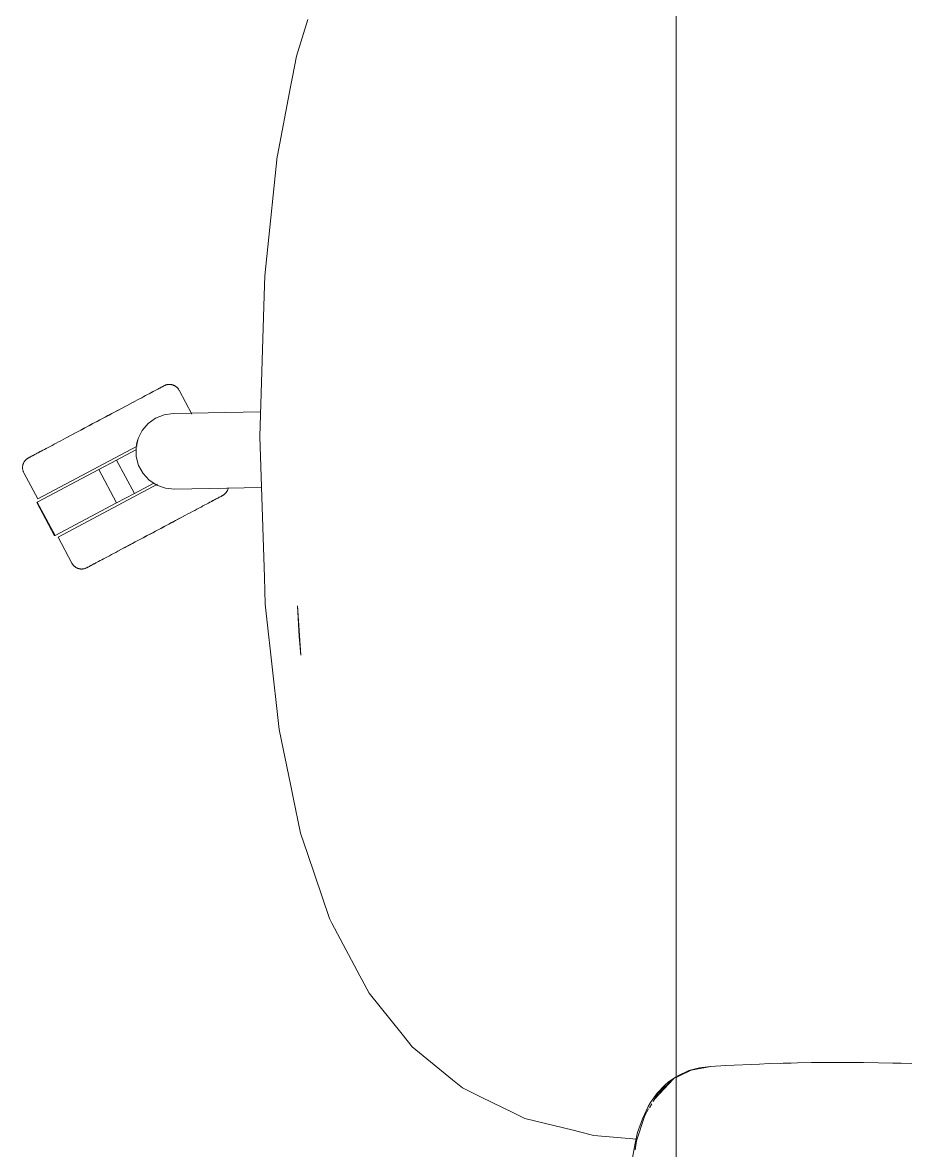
# Model space of a CAD drawing. Header units: millimetres. Extents: x 155927 to 317870, y -36033 to 97293.
# Drawn here: x 186901.5 to 187228.4, y 30466.3 to 30883.4 of the extents above; entities that cross this region are included whole.
import ezdxf

# ---------------------------------------------------------------- set-up
doc = ezdxf.new("R2010")
doc.units = ezdxf.units.MM
doc.header["$MEASUREMENT"] = 0
doc.layers.add('G-IMPT', color=8, linetype='CONTINUOUS', lineweight=9)
doc.layers.add('I-FURN', color=8, linetype='CONTINUOUS', lineweight=9)

msp = doc.modelspace()

# ---------------------------------------------------------------- linework, layer by layer
at = {"layer": 'G-IMPT'}
for p, q in [((187006.97, 30884.58), (187002.78, 30870.97)), ((187002.78, 30870.97), (187001.32, 30863.37)), ((187000.62, 30859.7), (187001.32, 30863.37)), ((187000.62, 30859.7), (186995.75, 30834.32)), ((186995.66, 30833.86), (186991.84, 30796.87)), ((186995.66, 30833.86), (186995.75, 30834.32)), ((186991.84, 30796.87), (186991.11, 30789.8)), ((186990.88, 30782.54), (186991.11, 30789.8)), ((186989.26, 30730.38), (186990.88, 30782.54)), ((186990.97, 30678.2), (186989.26, 30730.38)), ((186990.97, 30678.2), (186991.29, 30668.26)), ((186991.77, 30663.88), (186991.29, 30668.26)), ((187003.17, 30667.72), (187004.42, 30649.44)), ((187003.17, 30667.72), (187003.81, 30656.39)), ((186991.77, 30663.88), (186995.9, 30626.44)), ((187004.42, 30649.44), (187003.81, 30656.39)), ((186996.39, 30622.02), (186995.9, 30626.44)), ((187000.74, 30601.08), (186996.39, 30622.02)), ((187000.74, 30601.08), (187001.5, 30597.4)), ((187001.5, 30597.4), (187004.37, 30583.58)), ((187006.89, 30576.14), (187004.37, 30583.58)), ((187006.89, 30576.14), (187015.04, 30552.05)), ((187015.91, 30550.39), (187015.04, 30552.05)), ((187026.21, 30530.88), (187015.91, 30550.39)), ((187026.21, 30530.88), (187026.94, 30529.51)), ((187029.65, 30524.38), (187026.94, 30529.51)), ((187029.65, 30524.38), (187041.85, 30509.24)), ((187045.61, 30504.58), (187041.85, 30509.24)), ((187060.56, 30492.41), (187045.61, 30504.58)), ((187143.59, 30493.79), (187147.92, 30495.78)), ((187144.5, 30493.87), (187148.76, 30495.97)), ((187151.87, 30496.84), (187147.92, 30495.78)), ((187148.76, 30495.97), (187156.1, 30497.34)), ((187155.88, 30497.34), (187151.87, 30496.84)), ((187161.54, 30497.63), (187155.88, 30497.34)), ((187161.54, 30497.63), (187174.1, 30498.24)), ((187177.65, 30498.37), (187174.1, 30498.24)), ((187193.32, 30498.74), (187177.65, 30498.37)), ((187181.69, 30498.45), (187184.37, 30498.57)), ((187185.8, 30498.57), (187184.37, 30498.57)), ((187193.32, 30498.74), (187197.83, 30498.8)), ((187197.83, 30498.8), (187212.54, 30498.79)), ((187218.01, 30498.72), (187212.54, 30498.79)), ((187218.01, 30498.72), (187230.32, 30498.42)), ((187224.79, 30498.58), (187223.39, 30498.58)), ((187226.45, 30498.5), (187224.79, 30498.58)), ((187060.56, 30492.41), (187064.21, 30489.43)), ((187135.36, 30485.37), (187142.26, 30492.77)), ((187136.55, 30487.46), (187142.26, 30492.77)), ((187139.05, 30490.45), (187140.37, 30491.59)), ((187142.26, 30492.77), (187139.85, 30490.53)), ((187143.23, 30493.54), (187140.37, 30491.59)), ((187144.5, 30493.87), (187143.23, 30493.24)), ((187064.21, 30489.43), (187071.38, 30485.91)), ((187136.18, 30487.41), (187133.74, 30483.95)), ((187134.67, 30484.31), (187136.55, 30487.46)), ((187135.36, 30485.37), (187136.64, 30486.84)), ((187139.05, 30490.45), (187136.18, 30487.41)), ((187136.77, 30487), (187139.85, 30490.53)), ((187082.85, 30480.26), (187071.38, 30485.91)), ((187130.73, 30477.94), (187132.93, 30482.58)), ((187132.93, 30482.58), (187133.74, 30483.95)), ((187133.34, 30482.08), (187134.2, 30483.52)), ((187082.85, 30480.26), (187087.21, 30478.11)), ((187128.56, 30469.77), (187131.59, 30479.16)), ((187131.59, 30479.16), (187133.06, 30481.61)), ((187087.21, 30478.11), (187105.15, 30473.71)), ((187128.99, 30472.85), (187130.73, 30477.94)), ((187105.15, 30473.71), (187107.52, 30473.13)), ((187112.82, 30471.83), (187107.52, 30473.13)), ((187128.69, 30470.39), (187112.82, 30471.83)), ((187128.99, 30472.85), (187128.01, 30468.93)), ((187128.01, 30468.93), (187126.89, 30462.17)), ((187128.1, 30466.48), (187128.56, 30469.77))]:
    msp.add_line(p, q, dxfattribs=at)
at = {"layer": 'I-FURN'}
for p, q in [((187143.23, 30008.14), (187143.23, 31408.14)), ((187143.23, 31408.14), (187143.23, 30008.14)), ((186954.38, 30749.33), (186954.53, 30749.39)), ((186954.53, 30749.39), (186954.69, 30749.44)), ((186954.69, 30749.44), (186954.84, 30749.48)), ((186954.84, 30749.48), (186955, 30749.52)), ((186955, 30749.52), (186955.16, 30749.55)), ((186955.16, 30749.55), (186955.32, 30749.57)), ((186955.32, 30749.57), (186955.48, 30749.59)), ((186955.48, 30749.59), (186955.64, 30749.6)), ((186955.64, 30749.6), (186955.8, 30749.6)), ((186955.8, 30749.6), (186955.96, 30749.6)), ((186955.96, 30749.6), (186956.12, 30749.59)), ((186956.12, 30749.59), (186956.28, 30749.58)), ((186956.28, 30749.58), (186956.44, 30749.56)), ((186956.44, 30749.56), (186956.6, 30749.53)), ((186956.6, 30749.53), (186956.76, 30749.5)), ((186956.76, 30749.5), (186956.91, 30749.46)), ((186956.91, 30749.46), (186957.07, 30749.41)), ((186957.07, 30749.41), (186957.22, 30749.36)), ((186957.22, 30749.36), (186957.37, 30749.3)), ((186947.02, 30745.45), (186946.32, 30745.08)), ((186947.7, 30745.81), (186947.02, 30745.45)), ((186948.35, 30746.16), (186947.7, 30745.81)), ((186948.97, 30746.49), (186948.35, 30746.16)), ((186949.55, 30746.8), (186948.97, 30746.49)), ((186949.24, 30746.63), (186949.81, 30746.93)), ((186950.1, 30747.09), (186949.55, 30746.8)), ((186949.81, 30746.93), (186950.34, 30747.22)), ((186950.62, 30747.36), (186950.1, 30747.09)), ((186950.34, 30747.22), (186950.85, 30747.48)), ((186951.1, 30747.62), (186950.62, 30747.36)), ((186950.85, 30747.48), (186951.31, 30747.73)), ((186951.55, 30747.86), (186951.1, 30747.62)), ((186951.31, 30747.73), (186951.74, 30747.96)), ((186951.96, 30748.08), (186951.55, 30747.86)), ((186951.74, 30747.96), (186952.13, 30748.17)), ((186952.33, 30748.27), (186951.96, 30748.08)), ((186952.13, 30748.17), (186952.49, 30748.36)), ((186952.67, 30748.45), (186952.33, 30748.27)), ((186952.49, 30748.36), (186952.81, 30748.53)), ((186952.96, 30748.61), (186952.67, 30748.45)), ((186952.81, 30748.53), (186953.09, 30748.68)), ((186953.22, 30748.75), (186952.96, 30748.61)), ((186953.09, 30748.68), (186953.33, 30748.8)), ((186953.44, 30748.86), (186953.22, 30748.75)), ((186953.33, 30748.8), (186953.53, 30748.91)), ((186953.62, 30748.96), (186953.44, 30748.86)), ((186953.53, 30748.91), (186953.69, 30749)), ((186953.76, 30749.04), (186953.62, 30748.96)), ((186953.69, 30749), (186953.81, 30749.06)), ((186953.86, 30749.09), (186953.76, 30749.04)), ((186953.81, 30749.06), (186953.89, 30749.11)), ((186953.92, 30749.12), (186953.86, 30749.09)), ((186953.89, 30749.11), (186953.94, 30749.13)), ((186953.94, 30749.13), (186953.92, 30749.12)), ((186953.94, 30749.13), (186954.09, 30749.2)), ((186953.94, 30749.13), (186953.94, 30749.13)), ((186954.09, 30749.2), (186954.23, 30749.27)), ((186954.23, 30749.27), (186954.38, 30749.33)), ((186957.37, 30749.3), (186957.52, 30749.23)), ((186957.52, 30749.23), (186957.66, 30749.16)), ((186957.66, 30749.16), (186957.81, 30749.09)), ((186957.81, 30749.09), (186957.94, 30749.01)), ((186957.94, 30749.01), (186958.08, 30748.92)), ((186958.08, 30748.92), (186958.21, 30748.83)), ((186958.21, 30748.83), (186958.34, 30748.73)), ((186958.34, 30748.73), (186958.46, 30748.63)), ((186958.46, 30748.63), (186958.58, 30748.52)), ((186958.58, 30748.52), (186958.7, 30748.41)), ((186958.7, 30748.41), (186958.81, 30748.29)), ((186958.81, 30748.29), (186958.92, 30748.17)), ((186958.92, 30748.17), (186959.02, 30748.04)), ((186959.02, 30748.04), (186959.12, 30747.91)), ((186959.12, 30747.91), (186959.21, 30747.78)), ((186959.21, 30747.78), (186959.29, 30747.64)), ((186959.29, 30747.64), (186959.37, 30747.5)), ((186959.37, 30747.5), (186959.39, 30747.46)), ((186964.09, 30738.62), (186959.39, 30747.46)), ((186938.84, 30741.1), (186937.91, 30740.61)), ((186938.34, 30740.84), (186939.27, 30741.33)), ((186939.76, 30741.59), (186938.84, 30741.1)), ((186939.27, 30741.33), (186940.17, 30741.81)), ((186940.65, 30742.07), (186939.76, 30741.59)), ((186940.17, 30741.81), (186941.06, 30742.28)), ((186941.53, 30742.53), (186940.65, 30742.07)), ((186941.06, 30742.28), (186941.93, 30742.74)), ((186942.39, 30742.99), (186941.53, 30742.53)), ((186941.93, 30742.74), (186942.77, 30743.19)), ((186943.22, 30743.43), (186942.39, 30742.99)), ((186944.03, 30743.86), (186943.22, 30743.43)), ((186944.82, 30744.28), (186944.03, 30743.86)), ((186945.58, 30744.69), (186944.82, 30744.28)), ((186946.32, 30745.08), (186945.58, 30744.69)), ((186931.08, 30736.98), (186930.08, 30736.44)), ((186930.54, 30736.69), (186931.54, 30737.22)), ((186932.08, 30737.51), (186931.08, 30736.98)), ((186931.54, 30737.22), (186932.54, 30737.75)), ((186933.08, 30738.04), (186932.08, 30737.51)), ((186932.54, 30737.75), (186933.53, 30738.28)), ((186934.06, 30738.56), (186933.08, 30738.04)), ((186933.53, 30738.28), (186934.52, 30738.8)), ((186935.04, 30739.08), (186934.06, 30738.56)), ((186934.52, 30738.8), (186935.49, 30739.32)), ((186936.01, 30739.6), (186935.04, 30739.08)), ((186935.49, 30739.32), (186936.45, 30739.83)), ((186936.97, 30740.11), (186936.01, 30739.6)), ((186936.45, 30739.83), (186937.41, 30740.34)), ((186937.91, 30740.61), (186936.97, 30740.11)), ((186937.41, 30740.34), (186938.34, 30740.84)), ((186947.99, 30735.16), (186950.73, 30737.13)), ((186950.73, 30737.13), (186953.86, 30738.38)), ((186953.86, 30738.38), (186957.2, 30738.84)), ((186957.2, 30738.84), (186989.54, 30739.41)), ((186923.09, 30732.73), (186922.12, 30732.21)), ((186922.57, 30732.45), (186923.54, 30732.97)), ((186924.08, 30733.25), (186923.09, 30732.73)), ((186923.54, 30732.97), (186924.53, 30733.49)), ((186925.07, 30733.78), (186924.08, 30733.25)), ((186924.53, 30733.49), (186925.53, 30734.02)), ((186926.06, 30734.31), (186925.07, 30733.78)), ((186925.53, 30734.02), (186926.53, 30734.55)), ((186927.07, 30734.84), (186926.06, 30734.31)), ((186926.53, 30734.55), (186927.53, 30735.09)), ((186928.07, 30735.38), (186927.07, 30734.84)), ((186927.53, 30735.09), (186928.53, 30735.62)), ((186929.08, 30735.91), (186928.07, 30735.38)), ((186928.53, 30735.62), (186929.54, 30736.16)), ((186930.08, 30736.44), (186929.08, 30735.91)), ((186929.54, 30736.16), (186930.54, 30736.69)), ((186945.8, 30732.6), (186947.99, 30735.16)), ((186915.68, 30728.79), (186914.84, 30728.34)), ((186916.55, 30729.25), (186915.68, 30728.79)), ((186917.44, 30729.72), (186916.55, 30729.25)), ((186918.34, 30730.2), (186917.44, 30729.72)), ((186917.85, 30729.94), (186918.77, 30730.43)), ((186919.27, 30730.69), (186918.34, 30730.2)), ((186918.77, 30730.43), (186919.7, 30730.92)), ((186920.2, 30731.19), (186919.27, 30730.69)), ((186919.7, 30730.92), (186920.64, 30731.42)), ((186921.16, 30731.7), (186920.2, 30731.19)), ((186920.64, 30731.42), (186921.6, 30731.93)), ((186922.12, 30732.21), (186921.16, 30731.7)), ((186921.6, 30731.93), (186922.57, 30732.45)), ((186943.53, 30726.29), (186944.28, 30729.58)), ((186944.28, 30729.58), (186945.8, 30732.6)), ((186907.26, 30724.31), (186906.76, 30724.05)), ((186906.99, 30724.17), (186907.51, 30724.44)), ((186907.15, 30707.26), (186943.87, 30726.79)), ((186907.8, 30724.6), (186907.26, 30724.31)), ((186907.51, 30724.44), (186908.06, 30724.73)), ((186908.37, 30724.9), (186907.8, 30724.6)), ((186908.06, 30724.73), (186908.64, 30725.05)), ((186908.97, 30725.22), (186908.37, 30724.9)), ((186909.6, 30725.56), (186908.97, 30725.22)), ((186910.27, 30725.91), (186909.6, 30725.56)), ((186910.96, 30726.28), (186910.27, 30725.91)), ((186911.68, 30726.66), (186910.96, 30726.28)), ((186912.43, 30727.06), (186911.68, 30726.66)), ((186913.21, 30727.47), (186912.43, 30727.06)), ((186914.01, 30727.9), (186913.21, 30727.47)), ((186914.84, 30728.34), (186914.01, 30727.9)), ((186936.32, 30721.64), (186943.46, 30725.44)), ((186943.59, 30722.92), (186943.53, 30726.29)), ((186901.72, 30720.08), (186901.78, 30720.23)), ((186901.78, 30720.23), (186901.83, 30720.38)), ((186901.83, 30720.38), (186901.9, 30720.53)), ((186901.9, 30720.53), (186901.97, 30720.67)), ((186901.97, 30720.67), (186902.04, 30720.81)), ((186902.04, 30720.81), (186902.13, 30720.95)), ((186902.13, 30720.95), (186902.21, 30721.09)), ((186902.21, 30721.09), (186902.31, 30721.22)), ((186902.31, 30721.22), (186902.4, 30721.35)), ((186902.4, 30721.35), (186902.51, 30721.47)), ((186902.51, 30721.47), (186902.61, 30721.59)), ((186902.61, 30721.59), (186902.73, 30721.71)), ((186902.73, 30721.71), (186902.84, 30721.82)), ((186902.84, 30721.82), (186902.96, 30721.93)), ((186902.96, 30721.93), (186903.09, 30722.03)), ((186903.09, 30722.03), (186903.22, 30722.12)), ((186903.22, 30722.12), (186903.35, 30722.21)), ((186903.35, 30722.21), (186903.49, 30722.3)), ((186903.49, 30722.3), (186903.63, 30722.38)), ((186903.63, 30722.38), (186903.67, 30722.4)), ((186903.71, 30722.43), (186903.67, 30722.4)), ((186903.67, 30722.4), (186903.69, 30722.41)), ((186903.67, 30722.4), (186903.67, 30722.4)), ((186903.69, 30722.41), (186903.75, 30722.44)), ((186903.8, 30722.47), (186903.71, 30722.43)), ((186903.75, 30722.44), (186903.85, 30722.5)), ((186903.92, 30722.53), (186903.8, 30722.47)), ((186903.85, 30722.5), (186903.99, 30722.57)), ((186904.08, 30722.62), (186903.92, 30722.53)), ((186903.99, 30722.57), (186904.17, 30722.67)), ((186904.28, 30722.73), (186904.08, 30722.62)), ((186904.17, 30722.67), (186904.39, 30722.78)), ((186904.52, 30722.85), (186904.28, 30722.73)), ((186904.39, 30722.78), (186904.65, 30722.92)), ((186904.8, 30723), (186904.52, 30722.85)), ((186904.65, 30722.92), (186904.94, 30723.08)), ((186905.12, 30723.17), (186904.8, 30723)), ((186904.94, 30723.08), (186905.28, 30723.26)), ((186905.48, 30723.36), (186905.12, 30723.17)), ((186905.28, 30723.26), (186905.65, 30723.46)), ((186905.87, 30723.57), (186905.48, 30723.36)), ((186905.65, 30723.46), (186906.06, 30723.67)), ((186906.3, 30723.8), (186905.87, 30723.57)), ((186906.06, 30723.67), (186906.51, 30723.91)), ((186906.76, 30724.05), (186906.3, 30723.8)), ((186906.51, 30723.91), (186906.99, 30724.17)), ((186929.68, 30718.11), (186936.32, 30721.64)), ((186942.89, 30709.28), (186936.32, 30721.64)), ((186944.45, 30719.66), (186943.59, 30722.92)), ((186901.53, 30718.97), (186901.54, 30719.13)), ((186901.53, 30718.81), (186901.53, 30718.97)), ((186901.53, 30718.65), (186901.53, 30718.81)), ((186901.54, 30718.48), (186901.53, 30718.65)), ((186901.54, 30719.13), (186901.55, 30719.29)), ((186901.56, 30718.32), (186901.54, 30718.48)), ((186901.55, 30719.29), (186901.58, 30719.45)), ((186901.59, 30718.16), (186901.56, 30718.32)), ((186901.58, 30719.45), (186901.6, 30719.61)), ((186901.62, 30718.01), (186901.59, 30718.16)), ((186901.6, 30719.61), (186901.64, 30719.77)), ((186901.65, 30717.85), (186901.62, 30718.01)), ((186901.64, 30719.77), (186901.68, 30719.92)), ((186901.7, 30717.69), (186901.65, 30717.85)), ((186901.68, 30719.92), (186901.72, 30720.08)), ((186901.74, 30717.54), (186901.7, 30717.69)), ((186901.8, 30717.39), (186901.74, 30717.54)), ((186901.86, 30717.24), (186901.8, 30717.39)), ((186901.93, 30717.09), (186901.86, 30717.24)), ((186902, 30716.95), (186901.93, 30717.09)), ((186902, 30716.95), (186907.15, 30707.26)), ((186906.97, 30706.03), (186929.68, 30718.11)), ((186936.25, 30705.75), (186929.68, 30718.11)), ((186946.07, 30716.7), (186944.45, 30719.66)), ((186948.35, 30714.22), (186946.07, 30716.7)), ((186914.66, 30693.14), (186951.41, 30712.68)), ((186950.03, 30713.08), (186942.89, 30709.28)), ((186951.16, 30712.35), (186948.35, 30714.22)), ((186954.34, 30711.21), (186951.16, 30712.35)), ((186942.89, 30709.28), (186936.25, 30705.75)), ((186957.69, 30710.86), (186954.34, 30711.21)), ((186989.88, 30711.42), (186957.69, 30710.86)), ((186973.93, 30707.66), (186973.55, 30707.46)), ((186973.73, 30707.55), (186974.09, 30707.74)), ((186974.26, 30707.84), (186973.93, 30707.66)), ((186974.09, 30707.74), (186974.4, 30707.91)), ((186974.56, 30708), (186974.26, 30707.84)), ((186974.4, 30707.91), (186974.68, 30708.06)), ((186974.82, 30708.13), (186974.56, 30708)), ((186974.68, 30708.06), (186974.92, 30708.19)), ((186975.04, 30708.25), (186974.82, 30708.13)), ((186974.92, 30708.19), (186975.12, 30708.3)), ((186975.22, 30708.35), (186975.04, 30708.25)), ((186975.12, 30708.3), (186975.29, 30708.38)), ((186975.36, 30708.42), (186975.22, 30708.35)), ((186975.29, 30708.38), (186975.41, 30708.45)), ((186975.46, 30708.47), (186975.36, 30708.42)), ((186975.41, 30708.45), (186975.49, 30708.49)), ((186975.52, 30708.51), (186975.46, 30708.47)), ((186975.49, 30708.49), (186975.53, 30708.51)), ((186975.54, 30708.52), (186975.52, 30708.51)), ((186975.53, 30708.51), (186975.54, 30708.52)), ((186975.58, 30708.54), (186975.54, 30708.52)), ((186975.72, 30708.62), (186975.58, 30708.54)), ((186975.85, 30708.7), (186975.72, 30708.62)), ((186975.99, 30708.79), (186975.85, 30708.7)), ((186976.11, 30708.89), (186975.99, 30708.79)), ((186976.24, 30708.99), (186976.11, 30708.89)), ((186976.36, 30709.1), (186976.24, 30708.99)), ((186976.48, 30709.21), (186976.36, 30709.1)), ((186976.59, 30709.32), (186976.48, 30709.21)), ((186976.7, 30709.44), (186976.59, 30709.32)), ((186976.8, 30709.57), (186976.7, 30709.44)), ((186976.9, 30709.7), (186976.8, 30709.57)), ((186976.99, 30709.83), (186976.9, 30709.7)), ((186977.08, 30709.96), (186976.99, 30709.83)), ((186977.16, 30710.1), (186977.08, 30709.96)), ((186977.24, 30710.24), (186977.16, 30710.1)), ((186977.31, 30710.39), (186977.24, 30710.24)), ((186977.37, 30710.54), (186977.31, 30710.39)), ((186977.43, 30710.69), (186977.37, 30710.54)), ((186977.48, 30710.84), (186977.43, 30710.69)), ((186977.53, 30710.99), (186977.48, 30710.84)), ((186977.57, 30711.15), (186977.53, 30710.99)), ((186906.8, 30705.94), (186913.37, 30693.58)), ((186913.54, 30693.67), (186906.97, 30706.03)), ((186936.25, 30705.75), (186913.54, 30693.67)), ((186965.99, 30703.44), (186966.77, 30703.85)), ((186966.77, 30703.85), (186967.52, 30704.25)), ((186967.52, 30704.25), (186968.24, 30704.64)), ((186968.24, 30704.64), (186968.94, 30705.01)), ((186968.94, 30705.01), (186969.6, 30705.36)), ((186969.6, 30705.36), (186970.23, 30705.7)), ((186970.23, 30705.7), (186970.84, 30706.02)), ((186971.15, 30706.18), (186970.56, 30705.87)), ((186970.84, 30706.02), (186971.4, 30706.32)), ((186971.7, 30706.47), (186971.15, 30706.18)), ((186971.4, 30706.32), (186971.94, 30706.6)), ((186972.21, 30706.75), (186971.7, 30706.47)), ((186971.94, 30706.6), (186972.44, 30706.87)), ((186972.7, 30707.01), (186972.21, 30706.75)), ((186972.44, 30706.87), (186972.91, 30707.12)), ((186973.14, 30707.24), (186972.7, 30707.01)), ((186972.91, 30707.12), (186973.34, 30707.35)), ((186973.55, 30707.46), (186973.14, 30707.24)), ((186973.34, 30707.35), (186973.73, 30707.55)), ((186958.56, 30699.49), (186957.61, 30698.98)), ((186958.05, 30699.22), (186959, 30699.72)), ((186959.51, 30699.99), (186958.56, 30699.49)), ((186959, 30699.72), (186959.94, 30700.22)), ((186960.44, 30700.49), (186959.51, 30699.99)), ((186959.94, 30700.22), (186960.86, 30700.71)), ((186961.35, 30700.97), (186960.44, 30700.49)), ((186960.86, 30700.71), (186961.77, 30701.19)), ((186961.77, 30701.19), (186962.65, 30701.67)), ((186962.65, 30701.67), (186963.52, 30702.13)), ((186963.52, 30702.13), (186964.37, 30702.58)), ((186964.37, 30702.58), (186965.19, 30703.02)), ((186965.19, 30703.02), (186965.99, 30703.44)), ((186950.67, 30695.29), (186949.67, 30694.76)), ((186950.13, 30695.01), (186951.13, 30695.54)), ((186951.68, 30695.83), (186950.67, 30695.29)), ((186951.13, 30695.54), (186952.14, 30696.07)), ((186952.68, 30696.36), (186951.68, 30695.83)), ((186952.14, 30696.07), (186953.14, 30696.61)), ((186953.68, 30696.89), (186952.68, 30696.36)), ((186953.14, 30696.61), (186954.14, 30697.14)), ((186954.67, 30697.42), (186953.68, 30696.89)), ((186954.14, 30697.14), (186955.13, 30697.66)), ((186955.66, 30697.95), (186954.67, 30697.42)), ((186955.13, 30697.66), (186956.11, 30698.19)), ((186956.64, 30698.47), (186955.66, 30697.95)), ((186956.11, 30698.19), (186957.09, 30698.7)), ((186957.61, 30698.98), (186956.64, 30698.47)), ((186957.09, 30698.7), (186958.05, 30699.22)), ((186914.66, 30693.14), (186919.81, 30683.45)), ((186942.75, 30691.08), (186941.8, 30690.58)), ((186942.24, 30690.81), (186943.19, 30691.32)), ((186943.71, 30691.6), (186942.75, 30691.08)), ((186943.19, 30691.32), (186944.16, 30691.83)), ((186944.69, 30692.11), (186943.71, 30691.6)), ((186944.16, 30691.83), (186945.14, 30692.35)), ((186945.67, 30692.64), (186944.69, 30692.11)), ((186945.14, 30692.35), (186946.13, 30692.88)), ((186946.66, 30693.16), (186945.67, 30692.64)), ((186946.13, 30692.88), (186947.12, 30693.41)), ((186947.66, 30693.69), (186946.66, 30693.16)), ((186947.12, 30693.41), (186948.12, 30693.94)), ((186948.66, 30694.23), (186947.66, 30693.69)), ((186948.12, 30693.94), (186949.12, 30694.47)), ((186949.67, 30694.76), (186948.66, 30694.23)), ((186949.12, 30694.47), (186950.13, 30695.01)), ((186934.38, 30686.63), (186935.17, 30687.05)), ((186935.17, 30687.05), (186935.98, 30687.48)), ((186935.98, 30687.48), (186936.82, 30687.93)), ((186937.28, 30688.17), (186936.43, 30687.72)), ((186936.82, 30687.93), (186937.68, 30688.38)), ((186938.15, 30688.63), (186937.28, 30688.17)), ((186937.68, 30688.38), (186938.55, 30688.85)), ((186939.03, 30689.11), (186938.15, 30688.63)), ((186938.55, 30688.85), (186939.45, 30689.33)), ((186939.94, 30689.59), (186939.03, 30689.11)), ((186939.45, 30689.33), (186940.36, 30689.81)), ((186940.86, 30690.08), (186939.94, 30689.59)), ((186940.36, 30689.81), (186941.29, 30690.31)), ((186941.8, 30690.58), (186940.86, 30690.08)), ((186941.29, 30690.31), (186942.24, 30690.81)), ((186919.83, 30683.41), (186919.81, 30683.45)), ((186919.91, 30683.27), (186919.83, 30683.41)), ((186920, 30683.14), (186919.91, 30683.27)), ((186920.09, 30683), (186920, 30683.14)), ((186920.19, 30682.87), (186920.09, 30683)), ((186920.29, 30682.75), (186920.19, 30682.87)), ((186920.39, 30682.63), (186920.29, 30682.75)), ((186920.5, 30682.51), (186920.39, 30682.63)), ((186926.54, 30682.46), (186926.87, 30682.64)), ((186927.07, 30682.75), (186926.72, 30682.56)), ((186926.87, 30682.64), (186927.25, 30682.84)), ((186927.46, 30682.95), (186927.07, 30682.75)), ((186927.25, 30682.84), (186927.66, 30683.06)), ((186927.89, 30683.18), (186927.46, 30682.95)), ((186927.66, 30683.06), (186928.1, 30683.29)), ((186928.36, 30683.43), (186927.89, 30683.18)), ((186928.1, 30683.29), (186928.59, 30683.55)), ((186928.86, 30683.7), (186928.36, 30683.43)), ((186928.59, 30683.55), (186929.1, 30683.83)), ((186929.4, 30683.98), (186928.86, 30683.7)), ((186929.1, 30683.83), (186929.65, 30684.12)), ((186929.96, 30684.28), (186929.4, 30683.98)), ((186929.65, 30684.12), (186930.24, 30684.43)), ((186930.24, 30684.43), (186930.85, 30684.76)), ((186930.85, 30684.76), (186931.5, 30685.1)), ((186931.5, 30685.1), (186932.18, 30685.46)), ((186932.18, 30685.46), (186932.89, 30685.84)), ((186932.89, 30685.84), (186933.62, 30686.23)), ((186933.62, 30686.23), (186934.38, 30686.63)), ((186920.62, 30682.4), (186920.5, 30682.51)), ((186920.74, 30682.29), (186920.62, 30682.4)), ((186920.86, 30682.19), (186920.74, 30682.29)), ((186920.99, 30682.09), (186920.86, 30682.19)), ((186921.12, 30682), (186920.99, 30682.09)), ((186921.26, 30681.91), (186921.12, 30682)), ((186921.4, 30681.83), (186921.26, 30681.91)), ((186921.54, 30681.75), (186921.4, 30681.83)), ((186921.69, 30681.68), (186921.54, 30681.75)), ((186921.83, 30681.62), (186921.69, 30681.68)), ((186921.98, 30681.56), (186921.83, 30681.62)), ((186922.14, 30681.51), (186921.98, 30681.56)), ((186922.29, 30681.46), (186922.14, 30681.51)), ((186922.45, 30681.42), (186922.29, 30681.46)), ((186922.6, 30681.39), (186922.45, 30681.42)), ((186922.76, 30681.36), (186922.6, 30681.39)), ((186922.92, 30681.34), (186922.76, 30681.36)), ((186923.08, 30681.32), (186922.92, 30681.34)), ((186923.24, 30681.31), (186923.08, 30681.32)), ((186923.41, 30681.31), (186923.24, 30681.31)), ((186923.57, 30681.32), (186923.41, 30681.31)), ((186923.73, 30681.33), (186923.57, 30681.32)), ((186923.89, 30681.35), (186923.73, 30681.33)), ((186924.05, 30681.37), (186923.89, 30681.35)), ((186924.21, 30681.4), (186924.05, 30681.37)), ((186924.36, 30681.44), (186924.21, 30681.4)), ((186924.52, 30681.48), (186924.36, 30681.44)), ((186924.67, 30681.53), (186924.52, 30681.48)), ((186924.82, 30681.58), (186924.67, 30681.53)), ((186924.97, 30681.64), (186924.82, 30681.58)), ((186925.12, 30681.71), (186924.97, 30681.64)), ((186925.26, 30681.78), (186925.12, 30681.71)), ((186925.26, 30681.78), (186925.28, 30681.8)), ((186925.27, 30681.79), (186925.26, 30681.78)), ((186925.31, 30681.81), (186925.27, 30681.79)), ((186925.28, 30681.8), (186925.34, 30681.83)), ((186925.39, 30681.85), (186925.31, 30681.81)), ((186925.34, 30681.83), (186925.44, 30681.88)), ((186925.51, 30681.92), (186925.39, 30681.85)), ((186925.44, 30681.88), (186925.58, 30681.96)), ((186925.68, 30682), (186925.51, 30681.92)), ((186925.58, 30681.96), (186925.76, 30682.05)), ((186925.88, 30682.11), (186925.68, 30682)), ((186925.76, 30682.05), (186925.98, 30682.17)), ((186926.12, 30682.24), (186925.88, 30682.11)), ((186925.98, 30682.17), (186926.24, 30682.3)), ((186926.4, 30682.39), (186926.12, 30682.24)), ((186926.24, 30682.3), (186926.54, 30682.46)), ((186926.72, 30682.56), (186926.4, 30682.39))]:
    msp.add_line(p, q, dxfattribs=at)
msp.add_arc((186957.26, 30724.85), 13.81, 162.664, 167.6527, dxfattribs=at)
msp.add_open_spline([(186943.65, 30727.21), (186943.73, 30727.64), (186943.83, 30728.07), (186943.94, 30728.49)], degree=3, dxfattribs=at)

doc.saveas('drawing.dxf')
